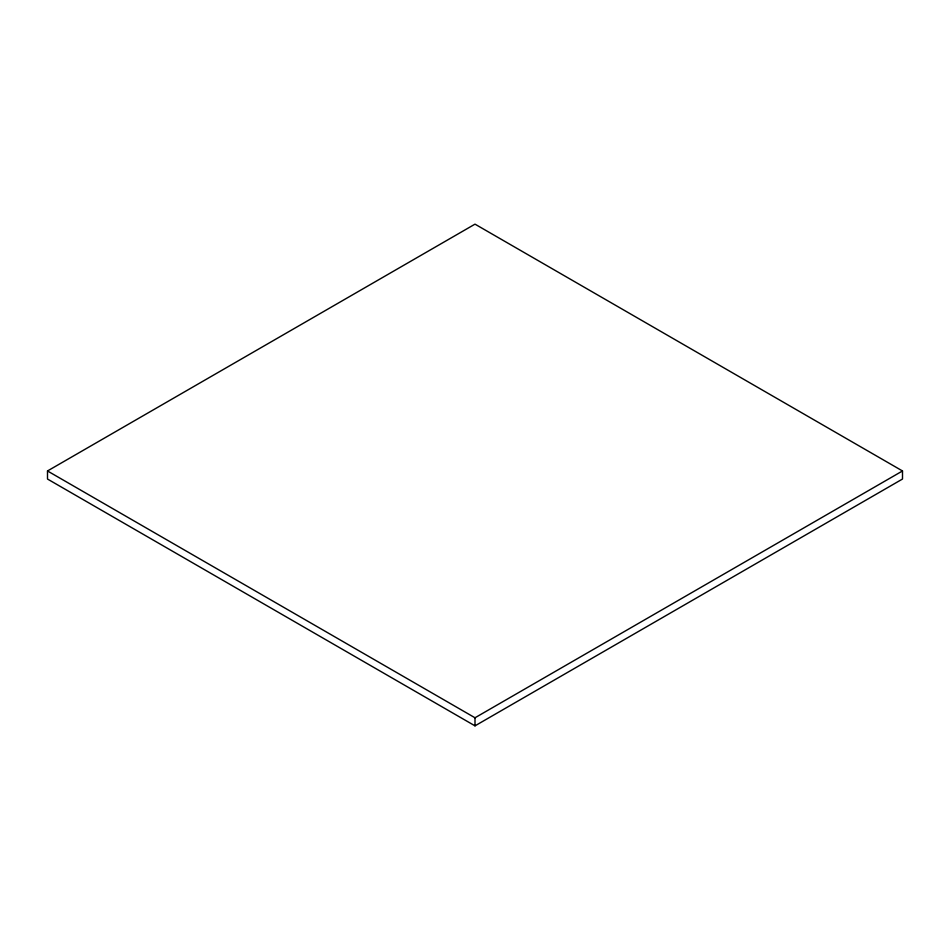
<?xml version="1.0" encoding="UTF-8"?>
<svg xmlns="http://www.w3.org/2000/svg" width="950" height="950" viewBox="0 0 950 950"><rect width="100%" height="100%" fill="white"/><g stroke="black" fill="none" stroke-linecap="round" stroke-linejoin="round"><path stroke-width="1.43" d="M47.5 470.963L475 224.152L902.5 470.963L902.5 479.037L475 725.847L47.5 479.037L47.5 470.963L475 717.773L902.5 470.963M475 717.773L475 725.847"/></g></svg>
